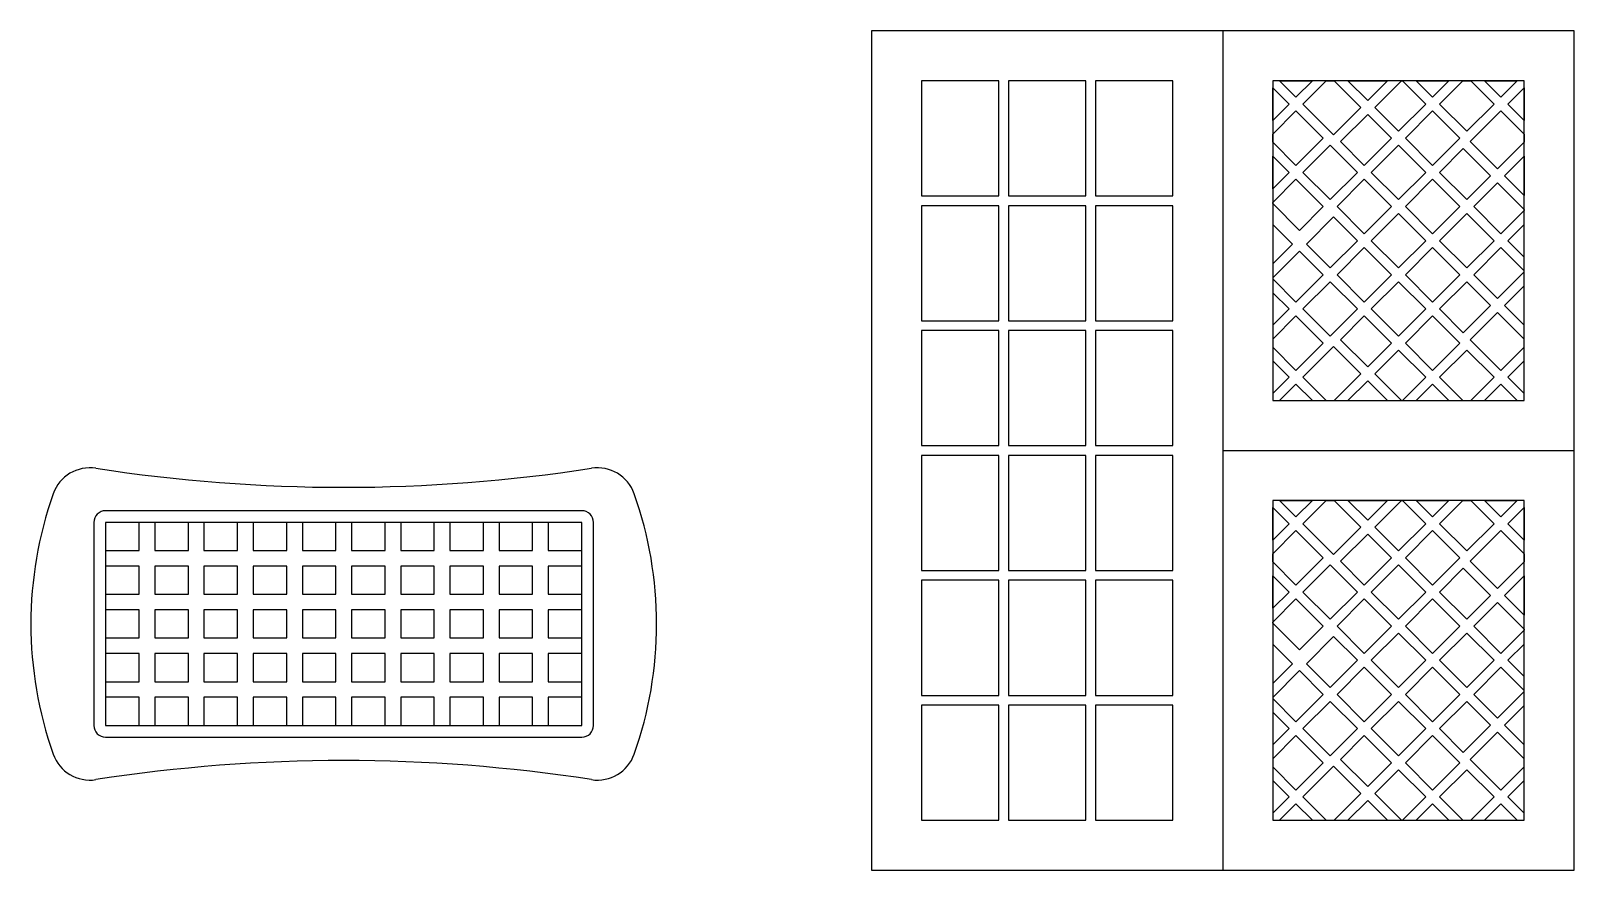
# Model space of a CAD drawing. Header units: millimetres. Extents: x -373 to 22, y 2335 to 2550.
import ezdxf

# ---------------------------------------------------------------- set-up
doc = ezdxf.new("R2010")
doc.units = ezdxf.units.MM

# ---------------------------------------------------------------- blocks, each defined once
blk = doc.blocks.new('*U1')
blk.add_lwpolyline([(-4.3, -3.6), (4.3, -3.6), (4.3, 3.6), (-4.3, 3.6)], close=True)
blk = doc.blocks.new('*U2')
at = {"color": 0, "linetype": 'ByBlock', "lineweight": -2, "transparency": 16777216}
for p in [(0, 44.8), (12.6, 44.8), (25.2, 44.8), (37.8, 44.8), (50.4, 44.8), (63, 44.8), (75.6, 44.8), (88.2, 44.8), (100.8, 44.8), (113.4, 44.8), (0, 33.6), (12.6, 33.6), (25.2, 33.6), (37.8, 33.6), (50.4, 33.6), (63, 33.6), (75.6, 33.6), (88.2, 33.6), (100.8, 33.6), (113.4, 33.6), (0, 22.4), (12.6, 22.4), (25.2, 22.4), (37.8, 22.4), (50.4, 22.4), (63, 22.4), (75.6, 22.4), (88.2, 22.4), (100.8, 22.4), (113.4, 22.4), (0, 11.2), (12.6, 11.2), (25.2, 11.2), (37.8, 11.2), (50.4, 11.2), (63, 11.2), (75.6, 11.2), (88.2, 11.2), (100.8, 11.2), (113.4, 11.2), (0, 0), (12.6, 0), (25.2, 0), (37.8, 0), (50.4, 0), (63, 0), (75.6, 0), (88.2, 0), (100.8, 0), (113.4, 0)]:
    blk.add_blockref('*U1', p, dxfattribs=at)
blk = doc.blocks.new('*U3')
blk.add_lwpolyline([(-9.9, -14.74), (9.9, -14.74), (9.9, 14.74), (-9.9, 14.74)], close=True)
blk = doc.blocks.new('*U4')
at = {"color": 0, "linetype": 'ByBlock', "lineweight": -2, "transparency": 16777216}
for p in [(0, 159.92), (22.3, 159.92), (44.6, 159.92), (0, 127.93), (22.3, 127.93), (44.6, 127.93), (0, 95.95), (22.3, 95.95), (44.6, 95.95), (0, 63.97), (22.3, 63.97), (44.6, 63.97), (0, 31.98), (22.3, 31.98), (44.6, 31.98), (0, 0), (22.3, 0), (44.6, 0)]:
    blk.add_blockref('*U3', p, dxfattribs=at)

msp = doc.modelspace()

# ---------------------------------------------------------------- linework, layer by layer
for p, q in [((-68.11, 2549.82), (-68.11, 2334.82)), ((-68.11, 2442.32), (21.89, 2442.32))]:
    msp.add_line(p, q)
for points in [[(-158.11, 2334.82), (21.89, 2334.82), (21.89, 2549.82), (-158.11, 2549.82)], [(-55.31, 2455.12), (9.09, 2455.12), (9.09, 2537.02), (-55.31, 2537.02)], [(-51.12, 2531.07), (-55.31, 2526.89), (-55.31, 2535.25)], [(-51.12, 2531.07), (-55.31, 2526.89), (-55.31, 2535.25)], [(-51.12, 2531.07), (-55.31, 2526.89), (-55.31, 2535.25)], [(-49.36, 2532.84), (-53.54, 2537.02), (-45.17, 2537.02)], [(-49.36, 2532.84), (-53.54, 2537.02), (-45.17, 2537.02)], [(-49.36, 2532.84), (-53.54, 2537.02), (-45.17, 2537.02)], [(-32.74, 2530.19), (-39.72, 2523.2), (-47.59, 2531.07), (-41.64, 2537.02), (-39.57, 2537.02)], [(-32.74, 2530.19), (-39.72, 2523.2), (-47.59, 2531.07), (-41.64, 2537.02), (-39.57, 2537.02)], [(-39.72, 2523.2), (-47.59, 2531.07), (-41.64, 2537.02), (-39.57, 2537.02), (-32.74, 2530.19)], [(-30.97, 2531.95), (-36.04, 2537.02), (-25.91, 2537.02)], [(-30.97, 2531.95), (-36.04, 2537.02), (-25.91, 2537.02)], [(-30.97, 2531.95), (-36.04, 2537.02), (-25.91, 2537.02)], [(-23.11, 2524.09), (-29.2, 2530.19), (-22.37, 2537.02), (-22.07, 2537.02), (-16.12, 2531.07)], [(-23.11, 2524.09), (-29.2, 2530.19), (-22.37, 2537.02), (-22.07, 2537.02), (-16.12, 2531.07)], [(-16.12, 2531.07), (-23.11, 2524.09), (-29.2, 2530.19), (-22.37, 2537.02), (-22.07, 2537.02)], [(-14.36, 2532.84), (-18.54, 2537.02), (-10.17, 2537.02)], [(-14.36, 2532.84), (-18.54, 2537.02), (-10.17, 2537.02)], [(-14.36, 2532.84), (-18.54, 2537.02), (-10.17, 2537.02)], [(1.38, 2531.07), (-5.61, 2524.09), (-12.59, 2531.07), (-6.64, 2537.02), (-4.57, 2537.02)], [(1.38, 2531.07), (-5.61, 2524.09), (-12.59, 2531.07), (-6.64, 2537.02), (-4.57, 2537.02)], [(1.38, 2531.07), (-5.61, 2524.09), (-12.59, 2531.07), (-6.64, 2537.02), (-4.57, 2537.02)], [(3.14, 2532.84), (-1.04, 2537.02), (7.33, 2537.02)], [(3.14, 2532.84), (-1.04, 2537.02), (7.33, 2537.02)], [(3.14, 2532.84), (-1.04, 2537.02), (7.33, 2537.02)], [(4.91, 2531.07), (9.09, 2535.25), (9.09, 2526.89)], [(4.91, 2531.07), (9.09, 2535.25), (9.09, 2526.89)], [(4.91, 2531.07), (9.09, 2535.25), (9.09, 2526.89)], [(-49.36, 2529.3), (-42.37, 2522.32), (-49.36, 2515.34), (-55.31, 2521.29), (-55.31, 2523.35)], [(-49.36, 2529.3), (-42.37, 2522.32), (-49.36, 2515.34), (-55.31, 2521.29), (-55.31, 2523.35)], [(-49.36, 2529.3), (-42.37, 2522.32), (-49.36, 2515.34), (-55.31, 2521.29), (-55.31, 2523.35)], [(-24.87, 2522.32), (-31.86, 2515.34), (-37.95, 2521.44), (-30.97, 2528.42)], [(-31.86, 2515.34), (-37.95, 2521.44), (-30.97, 2528.42), (-24.87, 2522.32)], [(-31.86, 2515.34), (-37.95, 2521.44), (-30.97, 2528.42), (-24.87, 2522.32)], [(-7.37, 2522.32), (-14.36, 2515.34), (-21.34, 2522.32), (-14.36, 2529.3)], [(-7.37, 2522.32), (-14.36, 2515.34), (-21.34, 2522.32), (-14.36, 2529.3)], [(-7.37, 2522.32), (-14.36, 2515.34), (-21.34, 2522.32), (-14.36, 2529.3)], [(2.26, 2514.45), (-4.72, 2521.44), (3.14, 2529.3), (9.09, 2523.35), (9.09, 2521.29)], [(2.26, 2514.45), (-4.72, 2521.44), (3.14, 2529.3), (9.09, 2523.35), (9.09, 2521.29)], [(-4.72, 2521.44), (3.14, 2529.3), (9.09, 2523.35), (9.09, 2521.29), (2.26, 2514.45)], [(-40.61, 2520.55), (-33.62, 2513.57), (-40.61, 2506.59), (-47.59, 2513.57)], [(-40.61, 2520.55), (-33.62, 2513.57), (-40.61, 2506.59), (-47.59, 2513.57)], [(-40.61, 2520.55), (-33.62, 2513.57), (-40.61, 2506.59), (-47.59, 2513.57)], [(-16.12, 2513.57), (-23.11, 2506.59), (-30.09, 2513.57), (-23.11, 2520.55)], [(-16.12, 2513.57), (-23.11, 2506.59), (-30.09, 2513.57), (-23.11, 2520.55)], [(-23.11, 2506.59), (-30.09, 2513.57), (-23.11, 2520.55), (-16.12, 2513.57)], [(-5.61, 2506.59), (-12.59, 2513.57), (-6.49, 2519.67), (0.49, 2512.69)], [(-12.59, 2513.57), (-6.49, 2519.67), (0.49, 2512.69), (-5.61, 2506.59)], [(-12.59, 2513.57), (-6.49, 2519.67), (0.49, 2512.69), (-5.61, 2506.59)], [(-51.12, 2513.57), (-55.31, 2509.39), (-55.31, 2517.75)], [(-51.12, 2513.57), (-55.31, 2509.39), (-55.31, 2517.75)], [(-51.12, 2513.57), (-55.31, 2509.39), (-55.31, 2517.75)], [(4.03, 2512.69), (9.09, 2517.75), (9.09, 2507.62)], [(4.03, 2512.69), (9.09, 2517.75), (9.09, 2507.62)], [(4.03, 2512.69), (9.09, 2517.75), (9.09, 2507.62)], [(-42.37, 2504.82), (-48.47, 2498.72), (-55.31, 2505.56), (-55.31, 2505.85), (-49.36, 2511.8)], [(-42.37, 2504.82), (-48.47, 2498.72), (-55.31, 2505.56), (-55.31, 2505.85), (-49.36, 2511.8)], [(-49.36, 2511.8), (-42.37, 2504.82), (-48.47, 2498.72), (-55.31, 2505.56), (-55.31, 2505.85)], [(-31.86, 2511.8), (-24.87, 2504.82), (-31.86, 2497.84), (-38.84, 2504.82)], [(-31.86, 2511.8), (-24.87, 2504.82), (-31.86, 2497.84), (-38.84, 2504.82)], [(-24.87, 2504.82), (-31.86, 2497.84), (-38.84, 2504.82), (-31.86, 2511.8)], [(-14.36, 2497.84), (-21.34, 2504.82), (-14.36, 2511.8), (-7.37, 2504.82)], [(-14.36, 2497.84), (-21.34, 2504.82), (-14.36, 2511.8), (-7.37, 2504.82)], [(-21.34, 2504.82), (-14.36, 2511.8), (-7.37, 2504.82), (-14.36, 2497.84)], [(-3.84, 2504.82), (2.26, 2510.92), (9.09, 2504.08), (9.09, 2503.79), (3.14, 2497.84)], [(-3.84, 2504.82), (2.26, 2510.92), (9.09, 2504.08), (9.09, 2503.79), (3.14, 2497.84)], [(3.14, 2497.84), (-3.84, 2504.82), (2.26, 2510.92), (9.09, 2504.08), (9.09, 2503.79)], [(-30.09, 2496.07), (-23.11, 2489.09), (-16.12, 2496.07), (-23.11, 2503.05)], [(-30.09, 2496.07), (-23.11, 2489.09), (-16.12, 2496.07), (-23.11, 2503.05)], [(-23.11, 2489.09), (-16.12, 2496.07), (-23.11, 2503.05), (-30.09, 2496.07)], [(-5.61, 2503.05), (-12.59, 2496.07), (-5.61, 2489.09), (1.38, 2496.07)], [(-5.61, 2503.05), (-12.59, 2496.07), (-5.61, 2489.09), (1.38, 2496.07)], [(-5.61, 2503.05), (-12.59, 2496.07), (-5.61, 2489.09), (1.38, 2496.07)], [(-50.24, 2495.19), (-55.31, 2500.25), (-55.31, 2490.12)], [(-50.24, 2495.19), (-55.31, 2500.25), (-55.31, 2490.12)], [(-50.24, 2495.19), (-55.31, 2500.25), (-55.31, 2490.12)], [(-40.61, 2489.09), (-33.62, 2496.07), (-39.72, 2502.17), (-46.7, 2495.19)], [(-33.62, 2496.07), (-39.72, 2502.17), (-46.7, 2495.19), (-40.61, 2489.09)], [(-33.62, 2496.07), (-39.72, 2502.17), (-46.7, 2495.19), (-40.61, 2489.09)], [(4.91, 2496.07), (9.09, 2491.89), (9.09, 2500.25)], [(4.91, 2496.07), (9.09, 2491.89), (9.09, 2500.25)], [(4.91, 2496.07), (9.09, 2491.89), (9.09, 2500.25)], [(-42.37, 2487.32), (-48.47, 2493.42), (-55.31, 2486.58), (-55.31, 2486.29), (-49.36, 2480.34)], [(-42.37, 2487.32), (-48.47, 2493.42), (-55.31, 2486.58), (-55.31, 2486.29), (-49.36, 2480.34)], [(-49.36, 2480.34), (-42.37, 2487.32), (-48.47, 2493.42), (-55.31, 2486.58), (-55.31, 2486.29)], [(-31.86, 2480.34), (-24.87, 2487.32), (-31.86, 2494.3), (-38.84, 2487.32)], [(-31.86, 2480.34), (-24.87, 2487.32), (-31.86, 2494.3), (-38.84, 2487.32)], [(-24.87, 2487.32), (-31.86, 2494.3), (-38.84, 2487.32), (-31.86, 2480.34)], [(-14.36, 2494.3), (-21.34, 2487.32), (-14.36, 2480.34), (-7.37, 2487.32)], [(-14.36, 2494.3), (-21.34, 2487.32), (-14.36, 2480.34), (-7.37, 2487.32)], [(-21.34, 2487.32), (-14.36, 2480.34), (-7.37, 2487.32), (-14.36, 2494.3)], [(-3.84, 2487.32), (2.26, 2481.22), (9.09, 2488.06), (9.09, 2488.35), (3.14, 2494.3)], [(-3.84, 2487.32), (2.26, 2481.22), (9.09, 2488.06), (9.09, 2488.35), (3.14, 2494.3)], [(3.14, 2494.3), (-3.84, 2487.32), (2.26, 2481.22), (9.09, 2488.06), (9.09, 2488.35)], [(-51.12, 2478.57), (-55.31, 2482.75), (-55.31, 2474.39)], [(-51.12, 2478.57), (-55.31, 2482.75), (-55.31, 2474.39)], [(-51.12, 2478.57), (-55.31, 2482.75), (-55.31, 2474.39)], [(-40.61, 2471.59), (-33.62, 2478.57), (-40.61, 2485.55), (-47.59, 2478.57)], [(-40.61, 2471.59), (-33.62, 2478.57), (-40.61, 2485.55), (-47.59, 2478.57)], [(-40.61, 2471.59), (-33.62, 2478.57), (-40.61, 2485.55), (-47.59, 2478.57)], [(-16.12, 2478.57), (-23.11, 2485.55), (-30.09, 2478.57), (-23.11, 2471.59)], [(-16.12, 2478.57), (-23.11, 2485.55), (-30.09, 2478.57), (-23.11, 2471.59)], [(-23.11, 2485.55), (-30.09, 2478.57), (-23.11, 2471.59), (-16.12, 2478.57)], [(-5.61, 2485.55), (-12.59, 2478.57), (-6.49, 2472.47), (0.49, 2479.45)], [(-12.59, 2478.57), (-6.49, 2472.47), (0.49, 2479.45), (-5.61, 2485.55)], [(-12.59, 2478.57), (-6.49, 2472.47), (0.49, 2479.45), (-5.61, 2485.55)], [(4.03, 2479.45), (9.09, 2474.39), (9.09, 2484.52)], [(4.03, 2479.45), (9.09, 2474.39), (9.09, 2484.52)], [(4.03, 2479.45), (9.09, 2474.39), (9.09, 2484.52)], [(-49.36, 2462.84), (-42.37, 2469.82), (-49.36, 2476.8), (-55.31, 2470.85), (-55.31, 2468.79)], [(-49.36, 2462.84), (-42.37, 2469.82), (-49.36, 2476.8), (-55.31, 2470.85), (-55.31, 2468.79)], [(-49.36, 2462.84), (-42.37, 2469.82), (-49.36, 2476.8), (-55.31, 2470.85), (-55.31, 2468.79)], [(-24.87, 2469.82), (-31.86, 2476.8), (-37.95, 2470.7), (-30.97, 2463.72)], [(-31.86, 2476.8), (-37.95, 2470.7), (-30.97, 2463.72), (-24.87, 2469.82)], [(-31.86, 2476.8), (-37.95, 2470.7), (-30.97, 2463.72), (-24.87, 2469.82)], [(-7.37, 2469.82), (-14.36, 2476.8), (-21.34, 2469.82), (-14.36, 2462.84)], [(-7.37, 2469.82), (-14.36, 2476.8), (-21.34, 2469.82), (-14.36, 2462.84)], [(-7.37, 2469.82), (-14.36, 2476.8), (-21.34, 2469.82), (-14.36, 2462.84)], [(2.26, 2477.69), (-4.72, 2470.7), (3.14, 2462.84), (9.09, 2468.79), (9.09, 2470.85)], [(2.26, 2477.69), (-4.72, 2470.7), (3.14, 2462.84), (9.09, 2468.79), (9.09, 2470.85)], [(-4.72, 2470.7), (3.14, 2462.84), (9.09, 2468.79), (9.09, 2470.85), (2.26, 2477.69)], [(-32.74, 2461.95), (-39.72, 2468.94), (-47.59, 2461.07), (-41.64, 2455.12), (-39.57, 2455.12)], [(-32.74, 2461.95), (-39.72, 2468.94), (-47.59, 2461.07), (-41.64, 2455.12), (-39.57, 2455.12)], [(-39.72, 2468.94), (-47.59, 2461.07), (-41.64, 2455.12), (-39.57, 2455.12), (-32.74, 2461.95)], [(-23.11, 2468.05), (-29.2, 2461.95), (-22.37, 2455.12), (-22.07, 2455.12), (-16.12, 2461.07)], [(-23.11, 2468.05), (-29.2, 2461.95), (-22.37, 2455.12), (-22.07, 2455.12), (-16.12, 2461.07)], [(-16.12, 2461.07), (-23.11, 2468.05), (-29.2, 2461.95), (-22.37, 2455.12), (-22.07, 2455.12)], [(1.38, 2461.07), (-5.61, 2468.05), (-12.59, 2461.07), (-6.64, 2455.12), (-4.57, 2455.12)], [(1.38, 2461.07), (-5.61, 2468.05), (-12.59, 2461.07), (-6.64, 2455.12), (-4.57, 2455.12)], [(1.38, 2461.07), (-5.61, 2468.05), (-12.59, 2461.07), (-6.64, 2455.12), (-4.57, 2455.12)], [(-51.12, 2461.07), (-55.31, 2465.25), (-55.31, 2456.89)], [(-51.12, 2461.07), (-55.31, 2465.25), (-55.31, 2456.89)], [(-51.12, 2461.07), (-55.31, 2465.25), (-55.31, 2456.89)], [(4.91, 2461.07), (9.09, 2456.89), (9.09, 2465.25)], [(4.91, 2461.07), (9.09, 2456.89), (9.09, 2465.25)], [(4.91, 2461.07), (9.09, 2456.89), (9.09, 2465.25)], [(-49.36, 2459.3), (-53.54, 2455.12), (-45.17, 2455.12)], [(-49.36, 2459.3), (-53.54, 2455.12), (-45.17, 2455.12)], [(-49.36, 2459.3), (-53.54, 2455.12), (-45.17, 2455.12)], [(-30.97, 2460.19), (-36.04, 2455.12), (-25.91, 2455.12)], [(-30.97, 2460.19), (-36.04, 2455.12), (-25.91, 2455.12)], [(-30.97, 2460.19), (-36.04, 2455.12), (-25.91, 2455.12)], [(-14.36, 2459.3), (-18.54, 2455.12), (-10.17, 2455.12)], [(-14.36, 2459.3), (-18.54, 2455.12), (-10.17, 2455.12)], [(-14.36, 2459.3), (-18.54, 2455.12), (-10.17, 2455.12)], [(3.14, 2459.3), (-1.04, 2455.12), (7.33, 2455.12)], [(3.14, 2459.3), (-1.04, 2455.12), (7.33, 2455.12)], [(3.14, 2459.3), (-1.04, 2455.12), (7.33, 2455.12)], [(-55.31, 2347.62), (9.09, 2347.62), (9.09, 2429.52), (-55.31, 2429.52)], [(-51.12, 2423.57), (-55.31, 2419.39), (-55.31, 2427.75)], [(-51.12, 2423.57), (-55.31, 2419.39), (-55.31, 2427.75)], [(-51.12, 2423.57), (-55.31, 2419.39), (-55.31, 2427.75)], [(-49.36, 2425.34), (-53.54, 2429.52), (-45.17, 2429.52)], [(-49.36, 2425.34), (-53.54, 2429.52), (-45.17, 2429.52)], [(-49.36, 2425.34), (-53.54, 2429.52), (-45.17, 2429.52)], [(-32.74, 2422.69), (-39.72, 2415.7), (-47.59, 2423.57), (-41.64, 2429.52), (-39.57, 2429.52)], [(-32.74, 2422.69), (-39.72, 2415.7), (-47.59, 2423.57), (-41.64, 2429.52), (-39.57, 2429.52)], [(-39.72, 2415.7), (-47.59, 2423.57), (-41.64, 2429.52), (-39.57, 2429.52), (-32.74, 2422.69)], [(-30.97, 2424.45), (-36.04, 2429.52), (-25.91, 2429.52)], [(-30.97, 2424.45), (-36.04, 2429.52), (-25.91, 2429.52)], [(-30.97, 2424.45), (-36.04, 2429.52), (-25.91, 2429.52)], [(-23.11, 2416.59), (-29.2, 2422.69), (-22.37, 2429.52), (-22.07, 2429.52), (-16.12, 2423.57)], [(-23.11, 2416.59), (-29.2, 2422.69), (-22.37, 2429.52), (-22.07, 2429.52), (-16.12, 2423.57)], [(-16.12, 2423.57), (-23.11, 2416.59), (-29.2, 2422.69), (-22.37, 2429.52), (-22.07, 2429.52)], [(-14.36, 2425.34), (-18.54, 2429.52), (-10.17, 2429.52)], [(-14.36, 2425.34), (-18.54, 2429.52), (-10.17, 2429.52)], [(-14.36, 2425.34), (-18.54, 2429.52), (-10.17, 2429.52)], [(1.38, 2423.57), (-5.61, 2416.59), (-12.59, 2423.57), (-6.64, 2429.52), (-4.57, 2429.52)], [(1.38, 2423.57), (-5.61, 2416.59), (-12.59, 2423.57), (-6.64, 2429.52), (-4.57, 2429.52)], [(1.38, 2423.57), (-5.61, 2416.59), (-12.59, 2423.57), (-6.64, 2429.52), (-4.57, 2429.52)], [(3.14, 2425.34), (-1.04, 2429.52), (7.33, 2429.52)], [(3.14, 2425.34), (-1.04, 2429.52), (7.33, 2429.52)], [(3.14, 2425.34), (-1.04, 2429.52), (7.33, 2429.52)], [(4.91, 2423.57), (9.09, 2427.75), (9.09, 2419.39)], [(4.91, 2423.57), (9.09, 2427.75), (9.09, 2419.39)], [(4.91, 2423.57), (9.09, 2427.75), (9.09, 2419.39)], [(-354.3, 2371.89), (-232.3, 2371.89), (-232.3, 2423.89), (-354.3, 2423.89)], [(-49.36, 2421.8), (-42.37, 2414.82), (-49.36, 2407.84), (-55.31, 2413.79), (-55.31, 2415.85)], [(-49.36, 2421.8), (-42.37, 2414.82), (-49.36, 2407.84), (-55.31, 2413.79), (-55.31, 2415.85)], [(-49.36, 2421.8), (-42.37, 2414.82), (-49.36, 2407.84), (-55.31, 2413.79), (-55.31, 2415.85)], [(-24.87, 2414.82), (-31.86, 2407.84), (-37.95, 2413.94), (-30.97, 2420.92)], [(-31.86, 2407.84), (-37.95, 2413.94), (-30.97, 2420.92), (-24.87, 2414.82)], [(-31.86, 2407.84), (-37.95, 2413.94), (-30.97, 2420.92), (-24.87, 2414.82)], [(-7.37, 2414.82), (-14.36, 2407.84), (-21.34, 2414.82), (-14.36, 2421.8)], [(-7.37, 2414.82), (-14.36, 2407.84), (-21.34, 2414.82), (-14.36, 2421.8)], [(-7.37, 2414.82), (-14.36, 2407.84), (-21.34, 2414.82), (-14.36, 2421.8)], [(2.26, 2406.95), (-4.72, 2413.94), (3.14, 2421.8), (9.09, 2415.85), (9.09, 2413.79)], [(2.26, 2406.95), (-4.72, 2413.94), (3.14, 2421.8), (9.09, 2415.85), (9.09, 2413.79)], [(-4.72, 2413.94), (3.14, 2421.8), (9.09, 2415.85), (9.09, 2413.79), (2.26, 2406.95)], [(-40.61, 2413.05), (-33.62, 2406.07), (-40.61, 2399.09), (-47.59, 2406.07)], [(-40.61, 2413.05), (-33.62, 2406.07), (-40.61, 2399.09), (-47.59, 2406.07)], [(-40.61, 2413.05), (-33.62, 2406.07), (-40.61, 2399.09), (-47.59, 2406.07)], [(-16.12, 2406.07), (-23.11, 2399.09), (-30.09, 2406.07), (-23.11, 2413.05)], [(-16.12, 2406.07), (-23.11, 2399.09), (-30.09, 2406.07), (-23.11, 2413.05)], [(-23.11, 2399.09), (-30.09, 2406.07), (-23.11, 2413.05), (-16.12, 2406.07)], [(-5.61, 2399.09), (-12.59, 2406.07), (-6.49, 2412.17), (0.49, 2405.19)], [(-12.59, 2406.07), (-6.49, 2412.17), (0.49, 2405.19), (-5.61, 2399.09)], [(-12.59, 2406.07), (-6.49, 2412.17), (0.49, 2405.19), (-5.61, 2399.09)], [(-51.12, 2406.07), (-55.31, 2401.89), (-55.31, 2410.25)], [(-51.12, 2406.07), (-55.31, 2401.89), (-55.31, 2410.25)], [(-51.12, 2406.07), (-55.31, 2401.89), (-55.31, 2410.25)], [(4.03, 2405.19), (9.09, 2410.25), (9.09, 2400.12)], [(4.03, 2405.19), (9.09, 2410.25), (9.09, 2400.12)], [(4.03, 2405.19), (9.09, 2410.25), (9.09, 2400.12)], [(-42.37, 2397.32), (-48.47, 2391.22), (-55.31, 2398.06), (-55.31, 2398.35), (-49.36, 2404.3)], [(-42.37, 2397.32), (-48.47, 2391.22), (-55.31, 2398.06), (-55.31, 2398.35), (-49.36, 2404.3)], [(-49.36, 2404.3), (-42.37, 2397.32), (-48.47, 2391.22), (-55.31, 2398.06), (-55.31, 2398.35)], [(-31.86, 2404.3), (-24.87, 2397.32), (-31.86, 2390.34), (-38.84, 2397.32)], [(-31.86, 2404.3), (-24.87, 2397.32), (-31.86, 2390.34), (-38.84, 2397.32)], [(-24.87, 2397.32), (-31.86, 2390.34), (-38.84, 2397.32), (-31.86, 2404.3)], [(-14.36, 2390.34), (-21.34, 2397.32), (-14.36, 2404.3), (-7.37, 2397.32)], [(-14.36, 2390.34), (-21.34, 2397.32), (-14.36, 2404.3), (-7.37, 2397.32)], [(-21.34, 2397.32), (-14.36, 2404.3), (-7.37, 2397.32), (-14.36, 2390.34)], [(-3.84, 2397.32), (2.26, 2403.42), (9.09, 2396.58), (9.09, 2396.29), (3.14, 2390.34)], [(-3.84, 2397.32), (2.26, 2403.42), (9.09, 2396.58), (9.09, 2396.29), (3.14, 2390.34)], [(3.14, 2390.34), (-3.84, 2397.32), (2.26, 2403.42), (9.09, 2396.58), (9.09, 2396.29)], [(-50.24, 2387.69), (-55.31, 2392.75), (-55.31, 2382.62)], [(-50.24, 2387.69), (-55.31, 2392.75), (-55.31, 2382.62)], [(-50.24, 2387.69), (-55.31, 2392.75), (-55.31, 2382.62)], [(-40.61, 2381.59), (-33.62, 2388.57), (-39.72, 2394.67), (-46.7, 2387.69)], [(-33.62, 2388.57), (-39.72, 2394.67), (-46.7, 2387.69), (-40.61, 2381.59)], [(-33.62, 2388.57), (-39.72, 2394.67), (-46.7, 2387.69), (-40.61, 2381.59)], [(-30.09, 2388.57), (-23.11, 2381.59), (-16.12, 2388.57), (-23.11, 2395.55)], [(-30.09, 2388.57), (-23.11, 2381.59), (-16.12, 2388.57), (-23.11, 2395.55)], [(-23.11, 2381.59), (-16.12, 2388.57), (-23.11, 2395.55), (-30.09, 2388.57)], [(-5.61, 2395.55), (-12.59, 2388.57), (-5.61, 2381.59), (1.38, 2388.57)], [(-5.61, 2395.55), (-12.59, 2388.57), (-5.61, 2381.59), (1.38, 2388.57)], [(-5.61, 2395.55), (-12.59, 2388.57), (-5.61, 2381.59), (1.38, 2388.57)], [(4.91, 2388.57), (9.09, 2384.39), (9.09, 2392.75)], [(4.91, 2388.57), (9.09, 2384.39), (9.09, 2392.75)], [(4.91, 2388.57), (9.09, 2384.39), (9.09, 2392.75)], [(-42.37, 2379.82), (-48.47, 2385.92), (-55.31, 2379.08), (-55.31, 2378.79), (-49.36, 2372.84)], [(-42.37, 2379.82), (-48.47, 2385.92), (-55.31, 2379.08), (-55.31, 2378.79), (-49.36, 2372.84)], [(-49.36, 2372.84), (-42.37, 2379.82), (-48.47, 2385.92), (-55.31, 2379.08), (-55.31, 2378.79)], [(-31.86, 2372.84), (-24.87, 2379.82), (-31.86, 2386.8), (-38.84, 2379.82)], [(-31.86, 2372.84), (-24.87, 2379.82), (-31.86, 2386.8), (-38.84, 2379.82)], [(-24.87, 2379.82), (-31.86, 2386.8), (-38.84, 2379.82), (-31.86, 2372.84)], [(-14.36, 2386.8), (-21.34, 2379.82), (-14.36, 2372.84), (-7.37, 2379.82)], [(-14.36, 2386.8), (-21.34, 2379.82), (-14.36, 2372.84), (-7.37, 2379.82)], [(-21.34, 2379.82), (-14.36, 2372.84), (-7.37, 2379.82), (-14.36, 2386.8)], [(-3.84, 2379.82), (2.26, 2373.72), (9.09, 2380.56), (9.09, 2380.85), (3.14, 2386.8)], [(-3.84, 2379.82), (2.26, 2373.72), (9.09, 2380.56), (9.09, 2380.85), (3.14, 2386.8)], [(3.14, 2386.8), (-3.84, 2379.82), (2.26, 2373.72), (9.09, 2380.56), (9.09, 2380.85)], [(-40.61, 2364.09), (-33.62, 2371.07), (-40.61, 2378.05), (-47.59, 2371.07)], [(-40.61, 2364.09), (-33.62, 2371.07), (-40.61, 2378.05), (-47.59, 2371.07)], [(-40.61, 2364.09), (-33.62, 2371.07), (-40.61, 2378.05), (-47.59, 2371.07)], [(-16.12, 2371.07), (-23.11, 2378.05), (-30.09, 2371.07), (-23.11, 2364.09)], [(-16.12, 2371.07), (-23.11, 2378.05), (-30.09, 2371.07), (-23.11, 2364.09)], [(-23.11, 2378.05), (-30.09, 2371.07), (-23.11, 2364.09), (-16.12, 2371.07)], [(-5.61, 2378.05), (-12.59, 2371.07), (-6.49, 2364.97), (0.49, 2371.95)], [(-12.59, 2371.07), (-6.49, 2364.97), (0.49, 2371.95), (-5.61, 2378.05)], [(-12.59, 2371.07), (-6.49, 2364.97), (0.49, 2371.95), (-5.61, 2378.05)], [(4.03, 2371.95), (9.09, 2366.89), (9.09, 2377.02)], [(4.03, 2371.95), (9.09, 2366.89), (9.09, 2377.02)], [(4.03, 2371.95), (9.09, 2366.89), (9.09, 2377.02)], [(-51.12, 2371.07), (-55.31, 2375.25), (-55.31, 2366.89)], [(-51.12, 2371.07), (-55.31, 2375.25), (-55.31, 2366.89)], [(-51.12, 2371.07), (-55.31, 2375.25), (-55.31, 2366.89)], [(-49.36, 2355.34), (-42.37, 2362.32), (-49.36, 2369.3), (-55.31, 2363.35), (-55.31, 2361.29)], [(-49.36, 2355.34), (-42.37, 2362.32), (-49.36, 2369.3), (-55.31, 2363.35), (-55.31, 2361.29)], [(-49.36, 2355.34), (-42.37, 2362.32), (-49.36, 2369.3), (-55.31, 2363.35), (-55.31, 2361.29)], [(-24.87, 2362.32), (-31.86, 2369.3), (-37.95, 2363.2), (-30.97, 2356.22)], [(-31.86, 2369.3), (-37.95, 2363.2), (-30.97, 2356.22), (-24.87, 2362.32)], [(-31.86, 2369.3), (-37.95, 2363.2), (-30.97, 2356.22), (-24.87, 2362.32)], [(-7.37, 2362.32), (-14.36, 2369.3), (-21.34, 2362.32), (-14.36, 2355.34)], [(-7.37, 2362.32), (-14.36, 2369.3), (-21.34, 2362.32), (-14.36, 2355.34)], [(-7.37, 2362.32), (-14.36, 2369.3), (-21.34, 2362.32), (-14.36, 2355.34)], [(2.26, 2370.19), (-4.72, 2363.2), (3.14, 2355.34), (9.09, 2361.29), (9.09, 2363.35)], [(2.26, 2370.19), (-4.72, 2363.2), (3.14, 2355.34), (9.09, 2361.29), (9.09, 2363.35)], [(-4.72, 2363.2), (3.14, 2355.34), (9.09, 2361.29), (9.09, 2363.35), (2.26, 2370.19)], [(-32.74, 2354.45), (-39.72, 2361.44), (-47.59, 2353.57), (-41.64, 2347.62), (-39.57, 2347.62)], [(-32.74, 2354.45), (-39.72, 2361.44), (-47.59, 2353.57), (-41.64, 2347.62), (-39.57, 2347.62)], [(-39.72, 2361.44), (-47.59, 2353.57), (-41.64, 2347.62), (-39.57, 2347.62), (-32.74, 2354.45)], [(-23.11, 2360.55), (-29.2, 2354.45), (-22.37, 2347.62), (-22.07, 2347.62), (-16.12, 2353.57)], [(-23.11, 2360.55), (-29.2, 2354.45), (-22.37, 2347.62), (-22.07, 2347.62), (-16.12, 2353.57)], [(-16.12, 2353.57), (-23.11, 2360.55), (-29.2, 2354.45), (-22.37, 2347.62), (-22.07, 2347.62)], [(1.38, 2353.57), (-5.61, 2360.55), (-12.59, 2353.57), (-6.64, 2347.62), (-4.57, 2347.62)], [(1.38, 2353.57), (-5.61, 2360.55), (-12.59, 2353.57), (-6.64, 2347.62), (-4.57, 2347.62)], [(1.38, 2353.57), (-5.61, 2360.55), (-12.59, 2353.57), (-6.64, 2347.62), (-4.57, 2347.62)], [(-51.12, 2353.57), (-55.31, 2357.75), (-55.31, 2349.39)], [(-51.12, 2353.57), (-55.31, 2357.75), (-55.31, 2349.39)], [(-51.12, 2353.57), (-55.31, 2357.75), (-55.31, 2349.39)], [(4.91, 2353.57), (9.09, 2349.39), (9.09, 2357.75)], [(4.91, 2353.57), (9.09, 2349.39), (9.09, 2357.75)], [(4.91, 2353.57), (9.09, 2349.39), (9.09, 2357.75)], [(-30.97, 2352.69), (-36.04, 2347.62), (-25.91, 2347.62)], [(-30.97, 2352.69), (-36.04, 2347.62), (-25.91, 2347.62)], [(-30.97, 2352.69), (-36.04, 2347.62), (-25.91, 2347.62)], [(-49.36, 2351.8), (-53.54, 2347.62), (-45.17, 2347.62)], [(-49.36, 2351.8), (-53.54, 2347.62), (-45.17, 2347.62)], [(-49.36, 2351.8), (-53.54, 2347.62), (-45.17, 2347.62)], [(-14.36, 2351.8), (-18.54, 2347.62), (-10.17, 2347.62)], [(-14.36, 2351.8), (-18.54, 2347.62), (-10.17, 2347.62)], [(-14.36, 2351.8), (-18.54, 2347.62), (-10.17, 2347.62)], [(3.14, 2351.8), (-1.04, 2347.62), (7.33, 2347.62)], [(3.14, 2351.8), (-1.04, 2347.62), (7.33, 2347.62)], [(3.14, 2351.8), (-1.04, 2347.62), (7.33, 2347.62)]]:
    msp.add_lwpolyline(points, close=True)
msp.add_lwpolyline([(-354.3, 2368.89), (-232.3, 2368.89, 0.414214), (-229.3, 2371.89), (-229.3, 2423.89, 0.414214), (-232.3, 2426.89), (-354.3, 2426.89, 0.414214), (-357.3, 2423.89), (-357.3, 2371.89, 0.414214)], format="xyb", close=True)
for centre, radius, start, end in [((-358.3, 2427.89), 10, 81.2026, 160.5288), ((-293.3, 2847.89), 415, 261.2026, 278.7974), ((-228.3, 2427.89), 10, 19.4712, 98.7974), ((-273.44, 2397.89), 100, 160.5288, 199.4712), ((-313.15, 2397.89), 100, 340.5288, 19.4712), ((-358.3, 2367.89), 10, 199.4712, 278.7974), ((-228.3, 2367.89), 10, 261.2026, 340.5288), ((-293.3, 1947.89), 415, 81.2026, 98.7974)]:
    msp.add_arc(centre, radius, start, end)

# ---------------------------------------------------------------- block references
for name, p in [('*U4', (-135.41, 2362.36)), ('*U2', (-350, 2375.49))]:
    msp.add_blockref(name, p)

doc.saveas('drawing.dxf')
